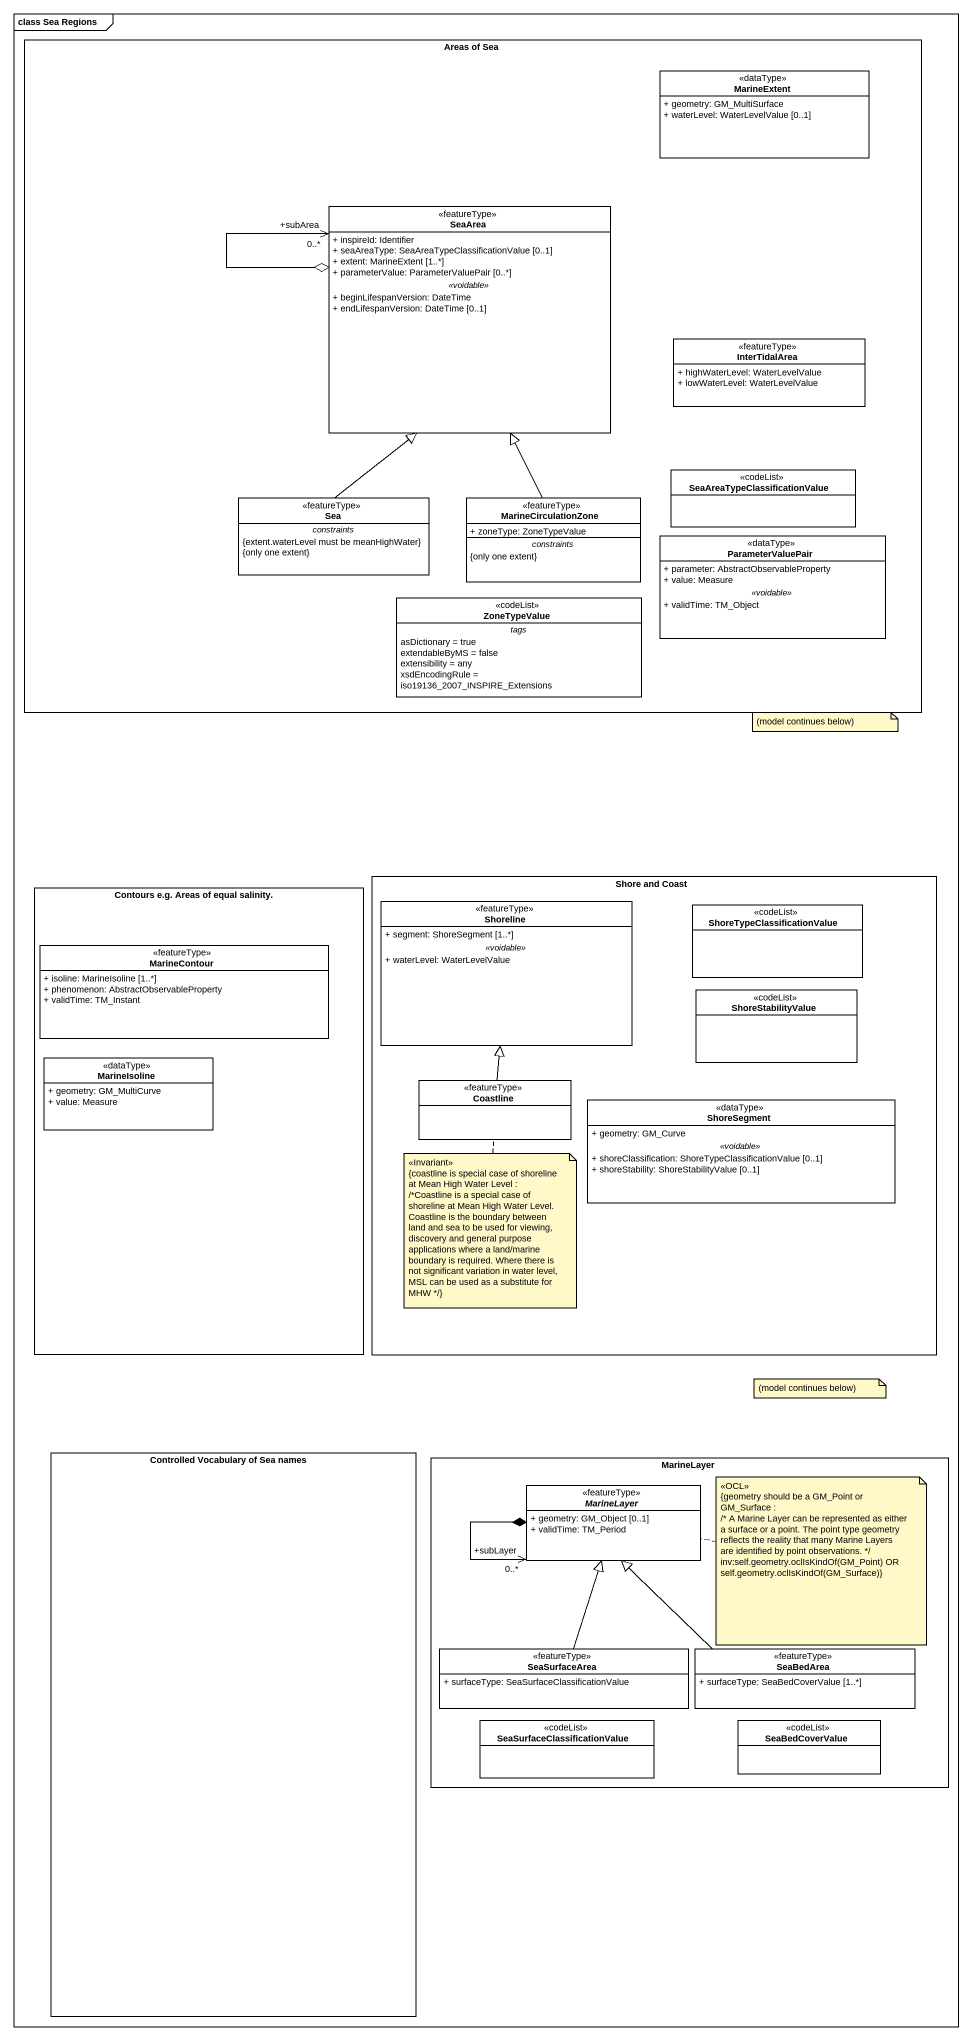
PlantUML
@startuml
mainframe class Sea Regions
allowmixing
hide circle
hide empty members
skinparam classAttributeIconSize 0
rectangle "Areas of Sea" as Areas_of_Sea {
  class MarineExtent <<dataType>> #FFFFFF {
    + geometry: GM_MultiSurface
    + waterLevel: WaterLevelValue [0..1]
  }
  class SeaArea <<featureType>> #FFFFFF {
    + inspireId: Identifier
    + seaAreaType: SeaAreaTypeClassificationValue [0..1]
    + extent: MarineExtent [1..*]
    + parameterValue: ParameterValuePair [0..*]
    .. <<voidable>> ..
    + beginLifespanVersion: DateTime
    + endLifespanVersion: DateTime [0..1]
  }
  class InterTidalArea <<featureType>> #FFFFFF {
    + highWaterLevel: WaterLevelValue
    + lowWaterLevel: WaterLevelValue
  }
  class "SeaAreaTypeClassificationValue" as SeaAreaTypeClassificationVal <<codeList>> #FFFFFF
  class Sea <<featureType>> #FFFFFF {
    -- constraints --
    {extent.waterLevel must be meanHighWater}
    {only one extent}
  }
  class MarineCirculationZone <<featureType>> #FFFFFF {
    + zoneType: ZoneTypeValue
    -- constraints --
    {only one extent}
  }
  class ParameterValuePair <<dataType>> #FFFFFF {
    + parameter: AbstractObservableProperty
    + value: Measure
    .. <<voidable>> ..
    + validTime: TM_Object
  }
  class ZoneTypeValue <<codeList>> #FFFFFF {
    -- tags --
    asDictionary = true
    extendableByMS = false
    extensibility = any
    xsdEncodingRule = iso19136_2007_INSPIRE_Extensions
  }
}
rectangle "Contours e.g. Areas of equal salinity." as Contours_e_g_Areas_of_equal {
  class MarineContour <<featureType>> #FFFFFF {
    + isoline: MarineIsoline [1..*]
    + phenomenon: AbstractObservableProperty
    + validTime: TM_Instant
  }
  class MarineIsoline <<dataType>> #FFFFFF {
    + geometry: GM_MultiCurve
    + value: Measure
  }
}
rectangle "Shore and Coast" as Shore_and_Coast {
  class Shoreline <<featureType>> #FFFFFF {
    + segment: ShoreSegment [1..*]
    .. <<voidable>> ..
    + waterLevel: WaterLevelValue
  }
  class ShoreTypeClassificationValue <<codeList>> #FFFFFF
  class ShoreStabilityValue <<codeList>> #FFFFFF
  class Coastline <<featureType>> #FFFFFF
  class ShoreSegment <<dataType>> #FFFFFF {
    + geometry: GM_Curve
    .. <<voidable>> ..
    + shoreClassification: ShoreTypeClassificationValue [0..1]
    + shoreStability: ShoreStabilityValue [0..1]
  }
}
rectangle "Controlled Vocabulary of Sea names" as Controlled_Vocabulary_of
rectangle MarineLayer {
  abstract class "MarineLayer" as MarineLayer_2 <<featureType>> #FFFFFF {
    + geometry: GM_Object [0..1]
    + validTime: TM_Period
  }
  class SeaSurfaceArea <<featureType>> #FFFFFF {
    + surfaceType: SeaSurfaceClassificationValue
  }
  class SeaBedArea <<featureType>> #FFFFFF {
    + surfaceType: SeaBedCoverValue [1..*]
  }
  class "SeaSurfaceClassificationValue" as SeaSurfaceClassificationValu <<codeList>> #FFFFFF
  class SeaBedCoverValue <<codeList>> #FFFFFF
}
SeaArea "+subArea\n0..*" <--o SeaArea
Sea -up-|> SeaArea
MarineCirculationZone -up-|> SeaArea
Coastline -up-|> Shoreline
MarineLayer_2 *--> "+subLayer\n0..*" MarineLayer_2
SeaSurfaceArea -up-|> MarineLayer_2
SeaBedArea -up-|> MarineLayer_2
note as N1
  (model continues below)
end note
note bottom of Coastline
  <<Invariant>>
  {coastline is special case of shoreline at Mean High Water Level : /*Coastline is a special case of shoreline at Mean High Water Level. Coastline is the boundary between land and sea to be used for viewing, discovery and general purpose applications where a land/marine boundary is required. Where there is not significant variation in water level, MSL can be used as a substitute for MHW */}
end note
note as N3
  (model continues below)
end note
note right of MarineLayer_2
  <<OCL>>
  {geometry should be a GM_Point or GM_Surface :
  /* A Marine Layer can be represented as either a surface or a point. The point type geometry reflects the reality that many Marine Layers are identified by point observations. */
  inv:self.geometry.oclIsKindOf(GM_Point) OR self.geometry.oclIsKindOf(GM_Surface)}
end note
@enduml
